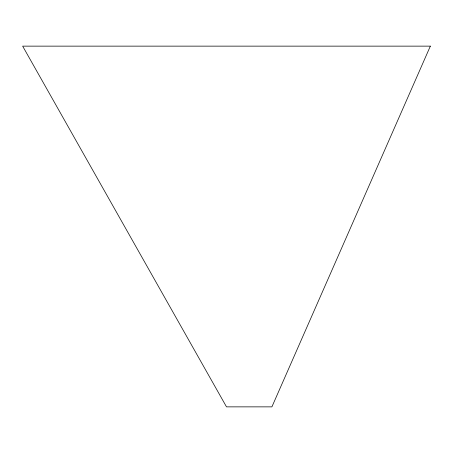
<?xml version="1.0" encoding="UTF-8"?>
<svg xmlns="http://www.w3.org/2000/svg" width="453" height="453" viewBox="0 0 453 453"><rect width="100%" height="100%" fill="white"/><g stroke="black" fill="none" stroke-linecap="round" stroke-linejoin="round"><path stroke-width="0.68" d="M430.35 46.138L271.902 406.862L226.5 406.862L22.65 46.138L430.35 46.138"/></g></svg>
